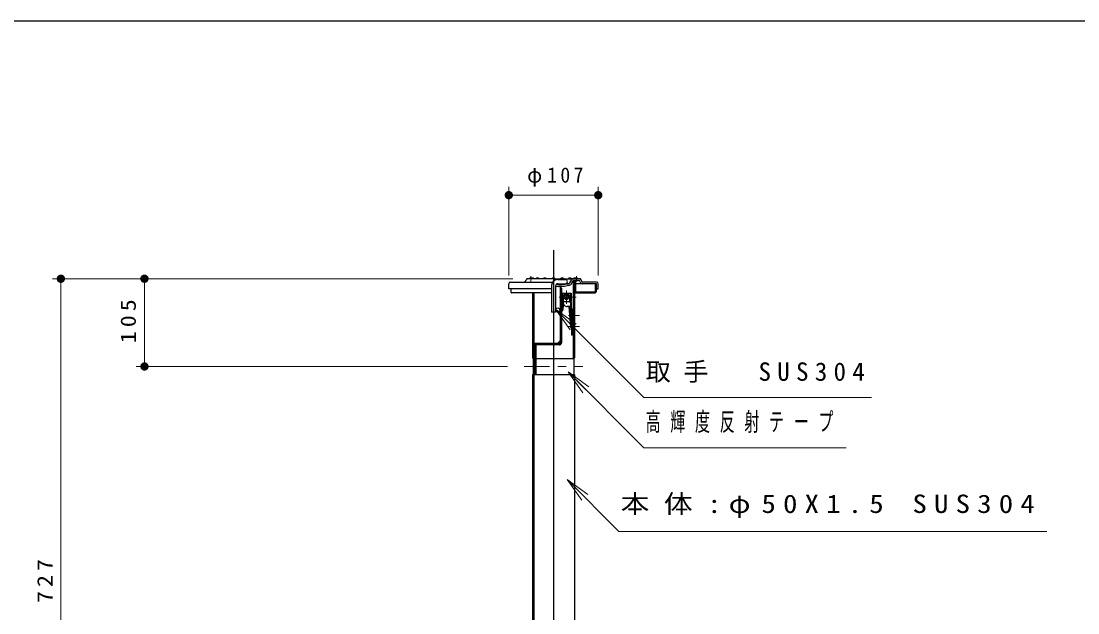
# Model space of a CAD drawing. Units: millimetres on the paper, scale 1:10. Extents: x -365 to 12, y -47 to 257.
# Drawn here: x -297.4 to -171, y 186.2 to 257 of the extents above; entities that cross this region are included whole.
import ezdxf

# ---------------------------------------------------------------- set-up
doc = ezdxf.new("R2010")
doc.units = ezdxf.units.MM
doc.linetypes.add('USER1', pattern=[4.5, 2.5, -2])
doc.linetypes.add('USER2', pattern=[6, 3, -1, 1, -1])
doc.layers.add('LY_1', color=3, linetype='Continuous', lineweight=25)
doc.layers.add('LY_2', color=7, linetype='Continuous', lineweight=13)
doc.styles.add('ＭＳ ゴシック', font='')
doc.styles.get('ＭＳ ゴシック').set_extended_font_data('MS Gothic')

# ---------------------------------------------------------------- blocks, each defined once
blk = doc.blocks.new('filled_dot')
at = {"color": 0, "linetype": 'Continuous', "lineweight": -2, "const_width": 1.25}
blk.add_lwpolyline([(-0.625, 0, 1), (0.625, 0, 1)], format="xyb", close=True, dxfattribs=at)

msp = doc.modelspace()

# ---------------------------------------------------------------- linework, layer by layer
at = {"layer": 'LY_1', "color": 7, "lineweight": 13}
for p, q in [((-239.104, 226.574), (-239.104, 237.174)), ((-228.404, 226.574), (-228.404, 237.174)), ((-239.104, 236.174), (-228.404, 236.174)), ((-239.254, 226.174), (-293.684, 226.174)), ((-292.684, 153.474), (-292.684, 226.174)), ((-238.614, 226.174), (-283.684, 226.174)), ((-282.684, 215.674), (-282.684, 226.174)), ((-231.756, 220.049), (-233.524, 222.524)), ((-233.524, 222.524), (-231.049, 220.756)), ((-233.524, 222.524), (-231.402, 220.403)), ((-239.254, 215.674), (-283.684, 215.674)), ((-230.246, 212.539), (-232.014, 215.014)), ((-232.014, 215.014), (-229.539, 213.247)), ((-232.014, 215.014), (-229.893, 212.893)), ((-230.369, 199.662), (-232.137, 202.137)), ((-232.137, 202.137), (-229.662, 200.37)), ((-232.137, 202.137), (-230.016, 200.016))]:
    msp.add_line(p, q, dxfattribs=at)
at = {"layer": 'LY_1'}
for p, q in [((-233.754, 229.604), (-233.754, 122.871)), ((-239.104, 224.974), (-239.104, 225.574)), ((-238.904, 225.774), (-233.854, 225.774)), ((-237.114, 225.864), (-237.034, 226.054)), ((-233.754, 226.174), (-236.854, 226.174)), ((-234.004, 225.324), (-234.004, 222.174)), ((-233.754, 226.174), (-230.654, 226.174)), ((-233.504, 225.324), (-233.504, 222.174)), ((-233.254, 226.074), (-232.354, 226.074)), ((-233.254, 225.574), (-232.354, 225.574)), ((-232.944, 225.054), (-232.944, 218.504)), ((-232.794, 225.054), (-232.944, 225.054)), ((-232.794, 225.054), (-232.794, 218.504)), ((-231.964, 225.574), (-232.114, 225.574)), ((-231.964, 225.374), (-232.114, 225.374)), ((-231.794, 225.684), (-231.574, 226.074)), ((-231.614, 225.584), (-231.404, 225.974)), ((-231.404, 225.974), (-231.404, 216.694)), ((-231.404, 225.974), (-230.654, 225.974)), ((-231.254, 225.974), (-231.254, 216.694)), ((-231.244, 225.974), (-231.244, 224.594)), ((-231.124, 225.974), (-231.124, 224.594)), ((-228.604, 225.574), (-231.124, 225.574)), ((-230.574, 225.794), (-230.654, 225.974)), ((-230.384, 225.864), (-230.464, 226.054)), ((-228.604, 225.774), (-230.254, 225.774)), ((-228.764, 225.574), (-228.764, 224.594)), ((-228.644, 225.574), (-228.644, 224.594)), ((-228.604, 224.974), (-228.604, 225.574)), ((-228.404, 224.974), (-228.404, 225.574)), ((-234.004, 224.974), (-239.104, 224.974)), ((-238.864, 224.974), (-238.864, 224.594)), ((-234.004, 224.474), (-238.744, 224.474)), ((-236.254, 224.474), (-236.254, 221.524)), ((-236.104, 224.474), (-236.104, 221.524)), ((-232.794, 224.454), (-231.644, 224.454)), ((-232.694, 224.454), (-232.694, 223.454)), ((-232.364, 223.994), (-232.364, 223.914)), ((-232.364, 223.994), (-232.264, 223.994)), ((-232.364, 223.914), (-232.264, 223.914)), ((-232.254, 224.104), (-232.174, 224.104)), ((-232.254, 224.104), (-232.254, 224.004)), ((-232.254, 223.904), (-232.254, 223.804)), ((-232.254, 223.804), (-232.174, 223.804)), ((-232.174, 224.104), (-232.174, 224.004)), ((-232.174, 223.904), (-232.174, 223.804)), ((-232.164, 223.994), (-232.064, 223.994)), ((-232.164, 223.914), (-232.064, 223.914)), ((-232.064, 223.994), (-232.064, 223.914)), ((-231.644, 224.454), (-231.644, 223.454)), ((-231.254, 224.474), (-231.254, 216.694)), ((-231.124, 224.594), (-228.764, 224.594)), ((-231.124, 224.474), (-228.764, 224.474)), ((-228.604, 224.974), (-228.404, 224.974)), ((-232.794, 223.454), (-231.644, 223.454)), ((-232.614, 223.454), (-232.784, 222.344)), ((-232.564, 223.144), (-232.684, 222.334)), ((-232.614, 223.454), (-232.614, 223.354)), ((-231.644, 222.854), (-232.114, 222.854)), ((-231.904, 222.854), (-231.704, 220.364)), ((-231.824, 223.454), (-231.824, 223.354)), ((-231.644, 223.354), (-231.824, 223.354)), ((-231.804, 222.854), (-231.604, 220.364)), ((-231.724, 222.854), (-231.724, 222.674)), ((-231.614, 222.514), (-231.684, 222.584)), ((-231.644, 223.354), (-231.644, 222.674)), ((-231.564, 222.574), (-231.634, 222.644)), ((-231.604, 222.484), (-231.604, 219.424)), ((-231.524, 222.484), (-231.524, 219.424)), ((-236.104, 222.224), (-236.254, 222.224)), ((-236.254, 222.078), (-236.254, 216.694)), ((-236.104, 222.175), (-236.104, 216.694)), ((-233.504, 222.174), (-234.004, 222.174)), ((-232.784, 222.344), (-232.684, 222.334)), ((-231.524, 222.454), (-231.604, 222.454)), ((-236.254, 221.024), (-236.254, 220.224)), ((-236.254, 221.024), (-236.254, 220.224)), ((-236.104, 221.024), (-236.104, 220.224)), ((-236.254, 219.724), (-236.254, 216.694)), ((-236.104, 218.724), (-236.254, 218.724)), ((-236.104, 218.724), (-236.104, 216.694)), ((-233.264, 218.434), (-232.964, 218.724)), ((-231.524, 219.424), (-231.604, 219.424)), ((-236.094, 218.404), (-236.094, 218.254)), ((-233.044, 218.404), (-236.094, 218.404)), ((-233.044, 218.254), (-236.094, 218.254)), ((-236.034, 218.254), (-236.034, 214.724)), ((-235.884, 218.254), (-235.884, 214.754)), ((-236.184, 216.624), (-236.184, 214.724)), ((-236.184, 216.624), (-236.184, 214.724)), ((-236.184, 216.624), (-236.034, 216.624)), ((-236.034, 216.624), (-236.034, 214.724)), ((-235.884, 216.624), (-231.324, 216.624)), ((-231.324, 216.624), (-231.324, 214.724)), ((-231.324, 216.624), (-231.324, 214.724)), ((-236.254, 214.654), (-236.254, 162.074)), ((-236.184, 214.724), (-231.324, 214.724)), ((-236.104, 214.654), (-236.104, 161.974)), ((-235.884, 214.754), (-236.034, 214.754)), ((-231.254, 214.654), (-231.254, 154.674))]:
    msp.add_line(p, q, dxfattribs=at)
at = {"layer": 'LY_1', "color": 7, "linetype": 'USER2', "lineweight": 13}
for p, q in [((-236.474, 226.474), (-236.474, 225.764)), ((-231.024, 226.474), (-231.024, 225.854)), ((-233.084, 223.954), (-231.034, 223.954)), ((-233.084, 223.954), (-231.034, 223.954)), ((-232.214, 224.764), (-232.214, 223.174)), ((-232.214, 224.764), (-232.214, 223.174)), ((-231.944, 221.774), (-230.654, 221.774)), ((-231.944, 220.474), (-230.654, 220.474)), ((-237.254, 215.674), (-230.254, 215.674))]:
    msp.add_line(p, q, dxfattribs=at)
at = {"layer": 'LY_1', "linetype": 'USER1'}
for p, q in [((-232.614, 223.954), (-232.614, 223.454)), ((-231.824, 223.954), (-231.824, 223.454)), ((-231.744, 224.454), (-231.744, 223.454)), ((-231.724, 223.354), (-231.724, 222.854)), ((-235.644, 218.404), (-235.644, 218.254)), ((-233.244, 218.404), (-233.244, 218.254))]:
    msp.add_line(p, q, dxfattribs=at)
at = {"layer": 'LY_1', "color": 7, "lineweight": 13}
for points in [[(-233.524, 222.524), (-222.942, 211.943), (-195.731, 211.943)], [(-232.014, 215.014), (-222.942, 205.943), (-198.731, 205.943)], [(-232.137, 202.137), (-225.942, 195.943), (-174.731, 195.943)]]:
    msp.add_lwpolyline(points, dxfattribs=at)
at = {"layer": 'LY_1'}
for centre, radius in [((-232.214, 223.956), 0.275), ((-233.249, 222.426), 0.25)]:
    msp.add_circle(centre, radius, dxfattribs=at)
for centre, radius, start, end in [((-238.899, 225.576), 0.2, 90, 179.99998), ((-237.249, 225.926), 0.15, 270.00002, 337.37924), ((-236.849, 225.976), 0.2, 89.99998, 157.38116), ((-236.474, 225.966), 0.29, 46.39853, 133.60149), ((-236.276, 225.966), 0.29, 46.39853, 133.60149), ((-235.683, 225.966), 0.29, 46.39853, 133.60149), ((-234.796, 225.966), 0.29, 46.39853, 133.60149), ((-233.249, 225.326), 0.75, 90, 179.99998), ((-233.749, 225.966), 0.29, 46.39853, 133.60149), ((-233.249, 225.326), 0.25, 90, 179.99998), ((-232.949, 227.576), 2.354, 256.48852, 290.84393), ((-232.949, 227.576), 2.154, 256.66256, 290.84382), ((-232.703, 225.966), 0.29, 46.39853, 133.60149), ((-232.349, 225.826), 0.25, 270.00002, 89.99998), ((-232.112, 225.376), 0.2, 89.99998, 110.84514), ((-231.815, 225.966), 0.29, 46.39853, 133.60149), ((-231.967, 225.776), 0.2, 270.00002, 331.03265), ((-231.967, 225.776), 0.4, 270.00002, 331.03509), ((-231.399, 225.976), 0.2, 89.99998, 151.03267), ((-231.222, 225.966), 0.29, 46.39853, 133.60149), ((-231.024, 225.966), 0.29, 46.39853, 133.60149), ((-230.649, 225.976), 0.2, 22.61886, 89.99998), ((-230.249, 225.926), 0.35, 202.61965, 270.00002), ((-230.249, 225.926), 0.15, 202.62075, 270.00002), ((-228.599, 225.576), 0.2, 0, 89.99998), ((-238.739, 224.596), 0.12, 179.99998, 270.00003), ((-232.264, 224.006), 0.01, 270.00002, 0), ((-232.264, 223.906), 0.01, 0, 89.99998), ((-232.164, 224.006), 0.01, 179.99998, 270.00003), ((-232.164, 223.906), 0.01, 90, 179.99998), ((-231.119, 224.596), 0.12, 179.99998, 270.00003), ((-228.759, 224.596), 0.12, 270.00002, 0), ((-232.109, 223.356), 0.5, 179.99998, 270.00003), ((-231.594, 222.676), 0.13, 179.99998, 224.9976), ((-231.594, 222.676), 0.05, 179.99998, 224.99998), ((-231.652, 222.48), 0.05, 0, 45), ((-231.652, 222.48), 0.13, 0, 44.99762), ((-231.656, 220.363), 0.05, 184.4986, 4.49862), ((-233.039, 218.797), 0.1, 315, 0), ((-233.331, 218.506), 0.1, 270.00002, 315), ((-233.039, 218.506), 0.25, 270.00002, 0), ((-233.039, 218.506), 0.1, 270.00002, 0), ((-236.179, 216.696), 0.07, 179.99998, 270.00003), ((-236.179, 216.696), 0.07, 179.99998, 270.00003), ((-236.029, 216.696), 0.07, 179.99998, 270.00003), ((-236.029, 216.696), 0.07, 179.99998, 270.00003), ((-231.469, 216.696), 0.07, 270.00002, 0), ((-231.319, 216.696), 0.07, 270.00002, 0), ((-231.319, 216.696), 0.07, 270.00002, 0), ((-236.179, 214.656), 0.07, 90, 179.99998), ((-236.029, 214.656), 0.07, 90, 179.99998), ((-231.319, 214.656), 0.07, 0, 89.99998), ((-231.319, 214.656), 0.07, 0, 89.99998)]:
    msp.add_arc(centre, radius, start, end, dxfattribs=at)
at = {"layer": 'LY_1', "linetype": 'USER1'}
for centre, radius, start, end in [((-232.214, 223.956), 0.395, 0.00002, 179.99998), ((-231.656, 220.363), 0.05, 4.49863, 184.4986)]:
    msp.add_arc(centre, radius, start, end, dxfattribs=at)
at = {"layer": 'LY_2', "color": 20, "lineweight": 25}
msp.add_line((0, 257), (-365, 257), dxfattribs=at)

# ---------------------------------------------------------------- block references
at = {"layer": 'LY_1', "color": 7, "lineweight": 13, "xscale": 0.4, "yscale": 0.4}
msp.add_blockref('filled_dot', (-239.104, 236.174), dxfattribs=at)
for p, rotation in [((-228.404, 236.174), 180), ((-292.684, 226.174), 270), ((-282.684, 226.174), 270), ((-282.684, 215.674), 90)]:
    msp.add_blockref('filled_dot', p, dxfattribs=dict(at, rotation=rotation))

# ---------------------------------------------------------------- texts
at = {"layer": 'LY_1', "color": 7, "style": 'ＭＳ ゴシック'}
for s, insert, char_height, attachment_point in [('\\T1.33;\\W0.95;φ107', (-233.347, 237.174), 1.833, 8), ('\\T1.5;取手\u3000SUS304', (-222.731, 214.943), 2.199, 4), ('\\T1.64;\\W0.6;高輝度反射テープ', (-222.731, 208.943), 2.199, 4), ('\\T1.5;\\W1.15;本体:φ50X1.5\\~SUS304', (-225.731, 198.943), 2.199, 4)]:
    msp.add_mtext(s, dxfattribs=dict(at, insert=insert, char_height=char_height, attachment_point=attachment_point))
at = {"layer": 'LY_1', "color": 7, "char_height": 1.833, "attachment_point": 8, "rotation": 90, "style": 'ＭＳ ゴシック'}
for s, insert in [('\\T1.33;\\W1.15;105', (-283.684, 221.324)), ('\\T1.33;\\W1.15;727', (-293.684, 190.241))]:
    msp.add_mtext(s, dxfattribs=dict(at, insert=insert))

doc.saveas('drawing.dxf')
